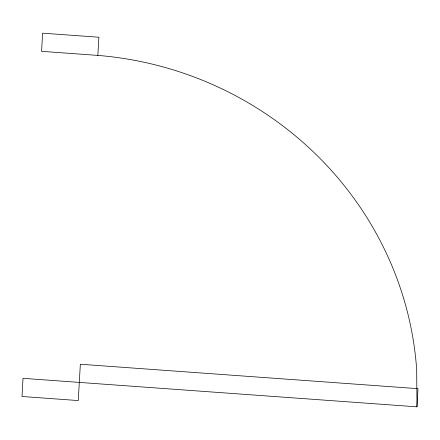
<?xml version="1.0" encoding="UTF-8"?>
<svg xmlns="http://www.w3.org/2000/svg" width="440" height="440" viewBox="0 0 440 440"><rect width="100%" height="100%" fill="white"/><g stroke="black" fill="none" stroke-linecap="round" stroke-linejoin="round"><path stroke-width="0.66" d="M97.856 55.402L98.885 37.235L42.608 33.165L41.58 51.332L97.856 55.402A342.386 330.094 16.3 0 1 416.68 369.705L416.972 406.835L23.029 378.334L22 396.5L78.276 400.57L80.338 364.238L418 388.668L416.972 406.835"/></g></svg>
